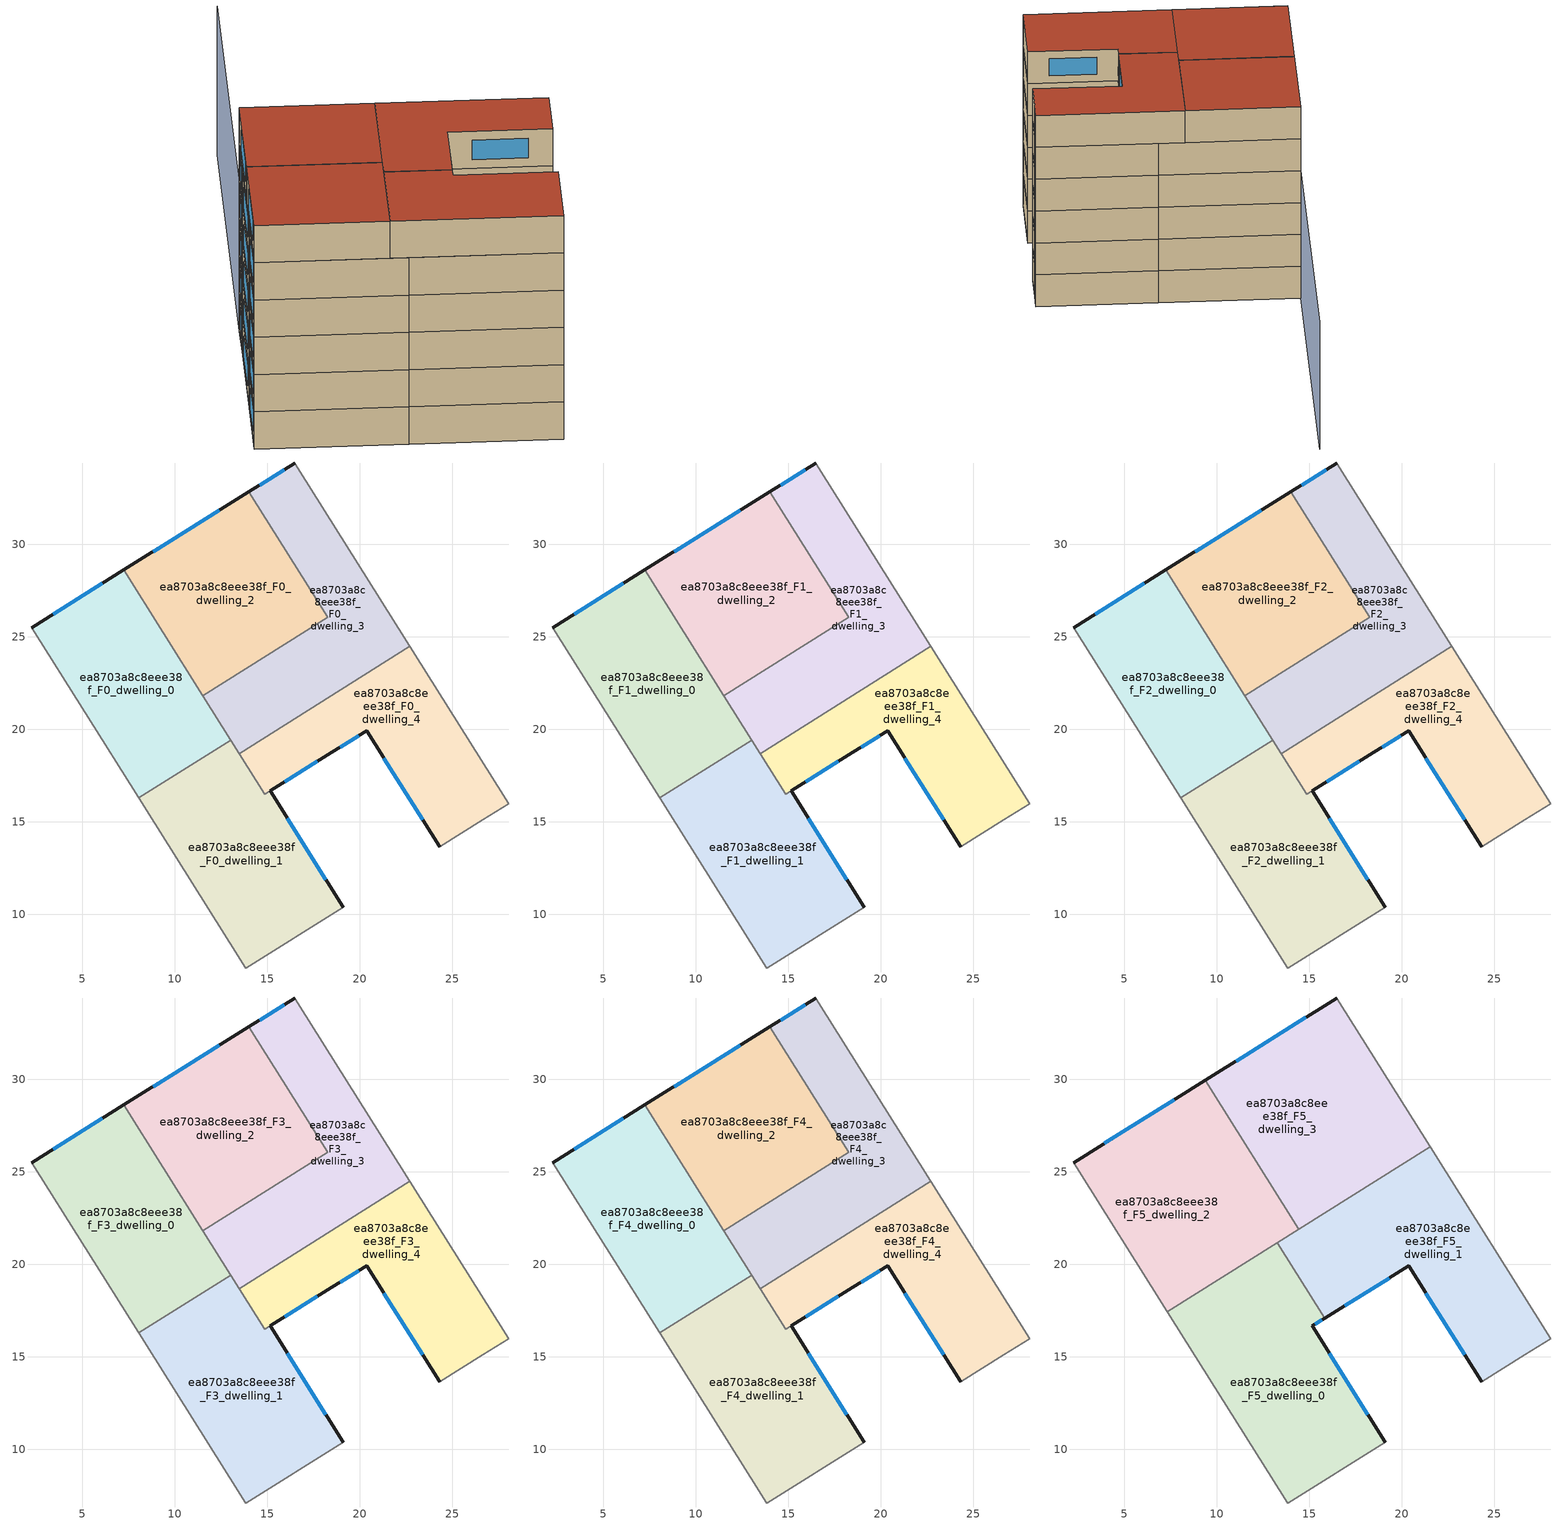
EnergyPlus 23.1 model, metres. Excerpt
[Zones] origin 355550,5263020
ea8703a8c8eee38f_F0_dwelling_0
 floor ground (EU_floor_Construction): 7.25,28.6 13.02,19.42 8.05,16.29 2.27,25.49 z0
 wall outside (EU_wall_Construction): 7.25,28.6 2.27,25.49 z0:3
 wall adiabatic (EU_wall_Construction): 2.27,25.49 8.05,16.29 z0:3
 wall to ea8703a8c8eee38f_F0_dwelling_1 (EU_wall_Construction): 8.05,16.29 13.02,19.42 z0:3
 wall to ea8703a8c8eee38f_F0_dwelling_2 (EU_wall_Construction): 11.51,21.82 7.25,28.6 z0:3
 wall to ea8703a8c8eee38f_F0_dwelling_3 (EU_wall_Construction): 13.02,19.42 11.51,21.82 z0:3
 window (EU_Window_Construction): 6.08,27.87 3.44,26.22 z0.7:2.3
ea8703a8c8eee38f_F0_dwelling_1
 floor ground (EU_floor_Construction): 18.49,18.75 15.15,16.67 19.1,10.39 13.83,7.1 8.05,16.29 13.02,19.42 14.86,16.49 z0
 wall outside (EU_wall_Construction): 19.1,10.39 15.15,16.67 18.49,18.75 z0:3
 wall adiabatic (EU_wall_Construction): 8.05,16.29 13.83,7.1 19.1,10.39 z0:3
 wall to ea8703a8c8eee38f_F0_dwelling_4 (EU_wall_Construction): 18.49,18.75 14.86,16.49 13.48,18.69 z0:3
 wall to ea8703a8c8eee38f_F0_dwelling_3 (EU_wall_Construction): 13.48,18.69 13.02,19.41 z0:3
 window (EU_Window_Construction): 15.94,17.16 17.71,18.26 / 18.17,11.86 16.08,15.19 z0.7:2.3
ea8703a8c8eee38f_F0_dwelling_2
 floor ground (EU_floor_Construction): 14,32.83 18.26,26.06 11.51,21.82 7.25,28.6 z0
 wall outside (EU_wall_Construction): 14,32.83 7.25,28.6 z0:3
 wall to ea8703a8c8eee38f_F0_dwelling_3 (EU_wall_Construction): 11.51,21.82 18.26,26.06 14,32.83 z0:3
 window (EU_Window_Construction): 12.42,31.83 8.83,29.6 z0.7:2.3
ea8703a8c8eee38f_F0_dwelling_3
 floor ground (EU_floor_Construction): 16.49,34.38 22.71,24.49 13.48,18.69 11.51,21.82 18.26,26.06 14,32.83 z0
 wall outside (EU_wall_Construction): 16.49,34.38 14,32.83 z0:3
 wall adiabatic (EU_wall_Construction): 22.71,24.49 16.49,34.38 z0:3
 wall to ea8703a8c8eee38f_F0_dwelling_4 (EU_wall_Construction): 13.48,18.69 22.71,24.49 z0:3
 window (EU_Window_Construction): 15.9,34.02 14.59,33.19 z0.7:2.3
ea8703a8c8eee38f_F0_dwelling_4
 floor ground (EU_floor_Construction): 22.71,24.49 28.05,15.98 26.65,15.1 24.31,13.65 20.37,19.92 18.49,18.75 14.86,16.49 13.48,18.69 z0
 wall outside (EU_wall_Construction): 18.49,18.75 20.37,19.92 24.31,13.65 z0:3
 wall adiabatic (EU_wall_Construction): 24.31,13.65 26.65,15.1 28.05,15.98 22.71,24.49 z0:3
 window (EU_Window_Construction): 21.3,18.45 23.39,15.12 / 18.93,19.03 19.93,19.64 z0.7:2.3
ea8703a8c8eee38f_F1_dwelling_0
 floor to ea8703a8c8eee38f_F0_dwelling_0 (EU_floor_Construction): 7.25,28.6 13.02,19.42 8.05,16.29 2.27,25.49 z3
 wall outside (EU_wall_Construction): 7.25,28.6 2.27,25.49 z3:6
 wall adiabatic (EU_wall_Construction): 2.27,25.49 8.05,16.29 z3:6
 wall to ea8703a8c8eee38f_F1_dwelling_1 (EU_wall_Construction): 8.05,16.29 13.02,19.42 z3:6
 wall to ea8703a8c8eee38f_F1_dwelling_2 (EU_wall_Construction): 11.51,21.82 7.25,28.6 z3:6
 wall to ea8703a8c8eee38f_F1_dwelling_3 (EU_wall_Construction): 13.02,19.42 11.51,21.82 z3:6
 window (EU_Window_Construction): 6.08,27.87 3.44,26.22 z3.7:5.3
ea8703a8c8eee38f_F1_dwelling_1
 floor to ea8703a8c8eee38f_F0_dwelling_1 (EU_floor_Construction): 18.49,18.75 15.15,16.67 19.1,10.39 13.83,7.1 8.05,16.29 13.02,19.42 14.86,16.49 z3
 wall outside (EU_wall_Construction): 19.1,10.39 15.15,16.67 18.49,18.75 z3:6
 wall adiabatic (EU_wall_Construction): 8.05,16.29 13.83,7.1 19.1,10.39 z3:6
 wall to ea8703a8c8eee38f_F1_dwelling_4 (EU_wall_Construction): 18.49,18.75 14.86,16.49 13.48,18.69 z3:6
 wall to ea8703a8c8eee38f_F1_dwelling_3 (EU_wall_Construction): 13.48,18.69 13.02,19.41 z3:6
 window (EU_Window_Construction): 15.94,17.16 17.71,18.26 / 18.17,11.86 16.08,15.19 z3.7:5.3
ea8703a8c8eee38f_F1_dwelling_2
 floor to ea8703a8c8eee38f_F0_dwelling_2 (EU_floor_Construction): 14,32.83 18.26,26.06 11.51,21.82 7.25,28.6 z3
 wall outside (EU_wall_Construction): 14,32.83 7.25,28.6 z3:6
 wall to ea8703a8c8eee38f_F1_dwelling_3 (EU_wall_Construction): 11.51,21.82 18.26,26.06 14,32.83 z3:6
 window (EU_Window_Construction): 12.42,31.83 8.83,29.6 z3.7:5.3
ea8703a8c8eee38f_F1_dwelling_3
 floor to ea8703a8c8eee38f_F0_dwelling_3 (EU_floor_Construction): 16.49,34.38 22.71,24.49 13.48,18.69 11.51,21.82 18.26,26.06 14,32.83 z3
 wall outside (EU_wall_Construction): 16.49,34.38 14,32.83 z3:6
 wall adiabatic (EU_wall_Construction): 22.71,24.49 16.49,34.38 z3:6
 wall to ea8703a8c8eee38f_F1_dwelling_4 (EU_wall_Construction): 13.48,18.69 22.71,24.49 z3:6
 window (EU_Window_Construction): 15.9,34.02 14.59,33.19 z3.7:5.3
ea8703a8c8eee38f_F1_dwelling_4
 floor to ea8703a8c8eee38f_F0_dwelling_4 (EU_floor_Construction): 22.71,24.49 28.05,15.98 26.65,15.1 24.31,13.65 20.37,19.92 18.49,18.75 14.86,16.49 13.48,18.69 z3
 wall outside (EU_wall_Construction): 18.49,18.75 20.37,19.92 24.31,13.65 z3:6
 wall adiabatic (EU_wall_Construction): 24.31,13.65 26.65,15.1 28.05,15.98 22.71,24.49 z3:6
 window (EU_Window_Construction): 21.3,18.45 23.39,15.12 / 18.93,19.03 19.93,19.64 z3.7:5.3
ea8703a8c8eee38f_F2_dwelling_0
 floor to ea8703a8c8eee38f_F1_dwelling_0 (EU_floor_Construction): 7.25,28.6 13.02,19.42 8.05,16.29 2.27,25.49 z6
 wall outside (EU_wall_Construction): 7.25,28.6 2.27,25.49 z6:9
 wall adiabatic (EU_wall_Construction): 2.27,25.49 8.05,16.29 z6:9
 wall to ea8703a8c8eee38f_F2_dwelling_1 (EU_wall_Construction): 8.05,16.29 13.02,19.42 z6:9
 wall to ea8703a8c8eee38f_F2_dwelling_2 (EU_wall_Construction): 11.51,21.82 7.25,28.6 z6:9
 wall to ea8703a8c8eee38f_F2_dwelling_3 (EU_wall_Construction): 13.02,19.42 11.51,21.82 z6:9
 window (EU_Window_Construction): 6.08,27.87 3.44,26.22 z6.7:8.3
ea8703a8c8eee38f_F2_dwelling_1
 floor to ea8703a8c8eee38f_F1_dwelling_1 (EU_floor_Construction): 18.49,18.75 15.15,16.67 19.1,10.39 13.83,7.1 8.05,16.29 13.02,19.42 14.86,16.49 z6
 wall outside (EU_wall_Construction): 19.1,10.39 15.15,16.67 18.49,18.75 z6:9
 wall adiabatic (EU_wall_Construction): 8.05,16.29 13.83,7.1 19.1,10.39 z6:9
 wall to ea8703a8c8eee38f_F2_dwelling_4 (EU_wall_Construction): 18.49,18.75 14.86,16.49 13.48,18.69 z6:9
 wall to ea8703a8c8eee38f_F2_dwelling_3 (EU_wall_Construction): 13.48,18.69 13.02,19.41 z6:9
 window (EU_Window_Construction): 15.94,17.16 17.71,18.26 / 18.17,11.86 16.08,15.19 z6.7:8.3
ea8703a8c8eee38f_F2_dwelling_2
 floor to ea8703a8c8eee38f_F1_dwelling_2 (EU_floor_Construction): 14,32.83 18.26,26.06 11.51,21.82 7.25,28.6 z6
 wall outside (EU_wall_Construction): 14,32.83 7.25,28.6 z6:9
 wall to ea8703a8c8eee38f_F2_dwelling_3 (EU_wall_Construction): 11.51,21.82 18.26,26.06 14,32.83 z6:9
 window (EU_Window_Construction): 12.42,31.83 8.83,29.6 z6.7:8.3
ea8703a8c8eee38f_F2_dwelling_3
 floor to ea8703a8c8eee38f_F1_dwelling_3 (EU_floor_Construction): 16.49,34.38 22.71,24.49 13.48,18.69 11.51,21.82 18.26,26.06 14,32.83 z6
 wall outside (EU_wall_Construction): 16.49,34.38 14,32.83 z6:9
 wall adiabatic (EU_wall_Construction): 22.71,24.49 16.49,34.38 z6:9
 wall to ea8703a8c8eee38f_F2_dwelling_4 (EU_wall_Construction): 13.48,18.69 22.71,24.49 z6:9
 window (EU_Window_Construction): 15.9,34.02 14.59,33.19 z6.7:8.3
ea8703a8c8eee38f_F2_dwelling_4
 floor to ea8703a8c8eee38f_F1_dwelling_4 (EU_floor_Construction): 22.71,24.49 28.05,15.98 26.65,15.1 24.31,13.65 20.37,19.92 18.49,18.75 14.86,16.49 13.48,18.69 z6
 wall outside (EU_wall_Construction): 18.49,18.75 20.37,19.92 24.31,13.65 z6:9
 wall adiabatic (EU_wall_Construction): 24.31,13.65 26.65,15.1 28.05,15.98 22.71,24.49 z6:9
 window (EU_Window_Construction): 21.3,18.45 23.39,15.12 / 18.93,19.03 19.93,19.64 z6.7:8.3
ea8703a8c8eee38f_F3_dwelling_0
 floor to ea8703a8c8eee38f_F2_dwelling_0 (EU_floor_Construction): 7.25,28.6 13.02,19.42 8.05,16.29 2.27,25.49 z9
 wall outside (EU_wall_Construction): 7.25,28.6 2.27,25.49 z9:12
 wall adiabatic (EU_wall_Construction): 2.27,25.49 8.05,16.29 z9:12
 wall to ea8703a8c8eee38f_F3_dwelling_1 (EU_wall_Construction): 8.05,16.29 13.02,19.42 z9:12
 wall to ea8703a8c8eee38f_F3_dwelling_2 (EU_wall_Construction): 11.51,21.82 7.25,28.6 z9:12
 wall to ea8703a8c8eee38f_F3_dwelling_3 (EU_wall_Construction): 13.02,19.42 11.51,21.82 z9:12
 window (EU_Window_Construction): 6.08,27.87 3.44,26.22 z9.7:11.3
ea8703a8c8eee38f_F3_dwelling_1
 floor to ea8703a8c8eee38f_F2_dwelling_1 (EU_floor_Construction): 18.49,18.75 15.15,16.67 19.1,10.39 13.83,7.1 8.05,16.29 13.02,19.42 14.86,16.49 z9
 wall outside (EU_wall_Construction): 19.1,10.39 15.15,16.67 18.49,18.75 z9:12
 wall adiabatic (EU_wall_Construction): 8.05,16.29 13.83,7.1 19.1,10.39 z9:12
 wall to ea8703a8c8eee38f_F3_dwelling_4 (EU_wall_Construction): 18.49,18.75 14.86,16.49 13.48,18.69 z9:12
 wall to ea8703a8c8eee38f_F3_dwelling_3 (EU_wall_Construction): 13.48,18.69 13.02,19.41 z9:12
 window (EU_Window_Construction): 15.94,17.16 17.71,18.26 / 18.17,11.86 16.08,15.19 z9.7:11.3
ea8703a8c8eee38f_F3_dwelling_2
 floor to ea8703a8c8eee38f_F2_dwelling_2 (EU_floor_Construction): 14,32.83 18.26,26.06 11.51,21.82 7.25,28.6 z9
 wall outside (EU_wall_Construction): 14,32.83 7.25,28.6 z9:12
 wall to ea8703a8c8eee38f_F3_dwelling_3 (EU_wall_Construction): 11.51,21.82 18.26,26.06 14,32.83 z9:12
 window (EU_Window_Construction): 12.42,31.83 8.83,29.6 z9.7:11.3
ea8703a8c8eee38f_F3_dwelling_3
 floor to ea8703a8c8eee38f_F2_dwelling_3 (EU_floor_Construction): 16.49,34.38 22.71,24.49 13.48,18.69 11.51,21.82 18.26,26.06 14,32.83 z9
 wall outside (EU_wall_Construction): 16.49,34.38 14,32.83 z9:12
 wall adiabatic (EU_wall_Construction): 22.71,24.49 16.49,34.38 z9:12
 wall to ea8703a8c8eee38f_F3_dwelling_4 (EU_wall_Construction): 13.48,18.69 22.71,24.49 z9:12
 window (EU_Window_Construction): 15.9,34.02 14.59,33.19 z9.7:11.3
ea8703a8c8eee38f_F3_dwelling_4
 floor to ea8703a8c8eee38f_F2_dwelling_4 (EU_floor_Construction): 22.71,24.49 28.05,15.98 26.65,15.1 24.31,13.65 20.37,19.92 18.49,18.75 14.86,16.49 13.48,18.69 z9
 wall outside (EU_wall_Construction): 18.49,18.75 20.37,19.92 24.31,13.65 z9:12
 wall adiabatic (EU_wall_Construction): 24.31,13.65 26.65,15.1 28.05,15.98 22.71,24.49 z9:12
 window (EU_Window_Construction): 21.3,18.45 23.39,15.12 / 18.93,19.03 19.93,19.64 z9.7:11.3
ea8703a8c8eee38f_F4_dwelling_0
 floor to ea8703a8c8eee38f_F3_dwelling_0 (EU_floor_Construction): 7.25,28.6 13.02,19.42 8.05,16.29 2.27,25.49 z12
 wall outside (EU_wall_Construction): 7.25,28.6 2.27,25.49 z12:15
 wall adiabatic (EU_wall_Construction): 2.27,25.49 8.05,16.29 z12:15
 wall to ea8703a8c8eee38f_F4_dwelling_1 (EU_wall_Construction): 8.05,16.29 13.02,19.42 z12:15
 wall to ea8703a8c8eee38f_F4_dwelling_2 (EU_wall_Construction): 11.51,21.82 7.25,28.6 z12:15
 wall to ea8703a8c8eee38f_F4_dwelling_3 (EU_wall_Construction): 13.02,19.42 11.51,21.82 z12:15
 window (EU_Window_Construction): 6.08,27.87 3.44,26.22 z12.7:14.3
ea8703a8c8eee38f_F4_dwelling_1
 floor to ea8703a8c8eee38f_F3_dwelling_1 (EU_floor_Construction): 18.49,18.75 15.15,16.67 19.1,10.39 13.83,7.1 8.05,16.29 13.02,19.42 14.86,16.49 z12
 wall outside (EU_wall_Construction): 19.1,10.39 15.15,16.67 18.49,18.75 z12:15
 wall adiabatic (EU_wall_Construction): 8.05,16.29 13.83,7.1 19.1,10.39 z12:15
 wall to ea8703a8c8eee38f_F4_dwelling_4 (EU_wall_Construction): 18.49,18.75 14.86,16.49 13.48,18.69 z12:15
 wall to ea8703a8c8eee38f_F4_dwelling_3 (EU_wall_Construction): 13.48,18.69 13.02,19.41 z12:15
 window (EU_Window_Construction): 15.94,17.16 17.71,18.26 / 18.17,11.86 16.08,15.19 z12.7:14.3
ea8703a8c8eee38f_F4_dwelling_2
 floor to ea8703a8c8eee38f_F3_dwelling_2 (EU_floor_Construction): 14,32.83 18.26,26.06 11.51,21.82 7.25,28.6 z12
 wall outside (EU_wall_Construction): 14,32.83 7.25,28.6 z12:15
 wall to ea8703a8c8eee38f_F4_dwelling_3 (EU_wall_Construction): 11.51,21.82 18.26,26.06 14,32.83 z12:15
 window (EU_Window_Construction): 12.42,31.83 8.83,29.6 z12.7:14.3
ea8703a8c8eee38f_F4_dwelling_3
 floor to ea8703a8c8eee38f_F3_dwelling_3 (EU_floor_Construction): 16.49,34.38 22.71,24.49 13.48,18.69 11.51,21.82 18.26,26.06 14,32.83 z12
 wall outside (EU_wall_Construction): 16.49,34.38 14,32.83 z12:15
 wall adiabatic (EU_wall_Construction): 22.71,24.49 16.49,34.38 z12:15
 wall to ea8703a8c8eee38f_F4_dwelling_4 (EU_wall_Construction): 13.48,18.69 22.71,24.49 z12:15
 window (EU_Window_Construction): 15.9,34.02 14.59,33.19 z12.7:14.3
ea8703a8c8eee38f_F4_dwelling_4
 floor to ea8703a8c8eee38f_F3_dwelling_4 (EU_floor_Construction): 22.71,24.49 28.05,15.98 26.65,15.1 24.31,13.65 20.37,19.92 18.49,18.75 14.86,16.49 13.48,18.69 z12
 wall outside (EU_wall_Construction): 18.49,18.75 20.37,19.92 24.31,13.65 z12:15
 wall adiabatic (EU_wall_Construction): 24.31,13.65 26.65,15.1 28.05,15.98 22.71,24.49 z12:15
 window (EU_Window_Construction): 21.3,18.45 23.39,15.12 / 18.93,19.03 19.93,19.64 z12.7:14.3
ea8703a8c8eee38f_F5_dwelling_0
 floor to ea8703a8c8eee38f_F4_dwelling_1 (EU_floor_Construction): 15.84,17.1 15.15,16.67 19.1,10.39 13.83,7.1 8.05,16.29 13.02,19.42 14.86,16.49 z15
 floor to ea8703a8c8eee38f_F4_dwelling_0 (EU_floor_Construction): 12.31,20.55 13.02,19.42 8.05,16.29 7.34,17.43 z15
 floor to ea8703a8c8eee38f_F4_dwelling_4 (EU_floor_Construction): 14.45,19.3 15.84,17.1 14.86,16.49 13.48,18.69 z15
 floor to ea8703a8c8eee38f_F4_dwelling_3 (EU_floor_Construction): 13.28,21.16 14.45,19.3 13.48,18.69 12.31,20.55 z15
 wall outside (EU_wall_Construction): 19.1,10.39 15.15,16.67 15.84,17.09 z15:18
 wall adiabatic (EU_wall_Construction): 7.34,17.43 13.83,7.1 19.1,10.39 z15:18
 wall to ea8703a8c8eee38f_F5_dwelling_1 (EU_wall_Construction): 15.84,17.09 13.28,21.16 z15:18
 wall to ea8703a8c8eee38f_F5_dwelling_2 (EU_wall_Construction): 13.28,21.16 7.34,17.43 z15:18
 window (EU_Window_Construction): 15.32,16.77 15.68,16.99 / 18.17,11.86 16.08,15.19 z15.7:17.3
 roof outside (EU_roof_Construction): 19.1,10.39 15.15,16.67 15.84,17.09 13.28,21.16 7.34,17.43 13.83,7.1 z18
ea8703a8c8eee38f_F5_dwelling_1
 floor to ea8703a8c8eee38f_F4_dwelling_4 (EU_floor_Construction): 22.71,24.49 28.05,15.98 26.65,15.1 24.31,13.65 20.37,19.92 18.49,18.75 15.84,17.1 14.45,19.3 z15
 floor to ea8703a8c8eee38f_F4_dwelling_3 (EU_floor_Construction): 21.53,26.35 22.71,24.49 14.45,19.3 13.28,21.16 z15
 wall outside (EU_wall_Construction): 15.84,17.09 20.37,19.92 24.31,13.65 z15:18
 wall adiabatic (EU_wall_Construction): 24.31,13.65 26.65,15.1 28.05,15.98 21.53,26.35 z15:18
 wall to ea8703a8c8eee38f_F5_dwelling_3 (EU_wall_Construction): 21.53,26.35 14.43,21.88 z15:18
 wall to ea8703a8c8eee38f_F5_dwelling_2 (EU_wall_Construction): 14.43,21.88 13.28,21.16 z15:18
 window (EU_Window_Construction): 16.9,17.76 19.31,19.25 / 21.3,18.45 23.39,15.12 z15.7:17.3
 roof outside (EU_roof_Construction): 26.65,15.1 28.05,15.98 21.53,26.35 13.28,21.16 15.84,17.09 20.37,19.92 24.31,13.65 z18
ea8703a8c8eee38f_F5_dwelling_2
 floor to ea8703a8c8eee38f_F4_dwelling_0 (EU_floor_Construction): 7.25,28.6 12.31,20.55 7.34,17.43 2.27,25.49 z15
 floor to ea8703a8c8eee38f_F4_dwelling_2 (EU_floor_Construction): 9.37,29.93 13.63,23.15 11.51,21.82 7.25,28.6 z15
 floor to ea8703a8c8eee38f_F4_dwelling_3 (EU_floor_Construction): 13.63,23.15 14.43,21.88 12.31,20.55 11.51,21.82 z15
 wall outside (EU_wall_Construction): 9.37,29.93 2.27,25.49 z15:18
 wall to ea8703a8c8eee38f_F5_dwelling_3 (EU_wall_Construction): 14.43,21.88 9.37,29.93 z15:18
 wall adiabatic (EU_wall_Construction): 2.27,25.49 7.34,17.43 z15:18
 window (EU_Window_Construction): 7.7,28.89 3.94,26.53 z15.7:17.3
 roof outside (EU_roof_Construction): 14.43,21.88 9.37,29.93 2.27,25.49 7.34,17.43 z18
ea8703a8c8eee38f_F5_dwelling_3
 floor to ea8703a8c8eee38f_F4_dwelling_3 (EU_floor_Construction): 16.49,34.38 21.53,26.35 14.43,21.88 13.63,23.15 18.26,26.06 14,32.83 z15
 floor to ea8703a8c8eee38f_F4_dwelling_2 (EU_floor_Construction): 14,32.83 18.26,26.06 13.63,23.15 9.37,29.93 z15
 wall outside (EU_wall_Construction): 16.49,34.38 9.37,29.93 z15:18
 wall adiabatic (EU_wall_Construction): 21.53,26.35 16.49,34.38 z15:18
 window (EU_Window_Construction): 14.82,33.34 11.04,30.98 z15.7:17.3
 roof outside (EU_roof_Construction): 21.53,26.35 16.49,34.38 9.37,29.93 14.43,21.88 z18
shading: 28,15.95 16.49,34.38 / 16.49,34.38 37.72,47.65 z0:12
[Building]
EU S2 Campaign: North Axis=0; Terrain=City; Solar Distribution=FullExterior
[Site:Location]
Budapest.Ferenc.Liszt.Intl.AP: Latitude=47.437; Longitude=19.256; Time Zone=1; Elevation=185
[SizingPeriod:WeatherFileDays]
AnnualSizingPeriod: Begin Month=1; Begin Day of Month=1; End Month=12; End Day of Month=31; Day of Week for Start Day=Monday; Use Weather File Daylight Saving Period=No; Use Weather File Rain and Snow Indicators=No
[MATERIAL]
EU_InternalMass_Material: Roughness=MediumRough; Thickness=0.1; Conductivity=1; Density=1800; Specific Heat=900; Thermal Absorptance=0.9; Solar Absorptance=0.7; Visible Absorptance=0.7
[MATERIAL:NOMASS] Roughness=MediumRough; Thermal Absorptance=0.9; Solar Absorptance=0.7; Visible Absorptance=0.7
Name | Thermal Resistance
EU_wall_NoMass | 0.832559
EU_roof_NoMass | 1.39638
EU_floor_NoMass | 0.872794
[WINDOWMATERIAL:SIMPLEGLAZINGSYSTEM]
EU_Window_SimpleGlazing: UFactor=2.79869; Solar Heat Gain Coefficient=0.75; Visible Transmittance=0.75
[CONSTRUCTION]
EU_wall_Construction: EU_wall_NoMass
EU_roof_Construction: EU_roof_NoMass
EU_floor_Construction: EU_floor_NoMass
EU_Window_Construction: EU_Window_SimpleGlazing
EU_InternalMass_Construction: EU_InternalMass_Material
[ZONE] Type=1; Multiplier=1; Ceiling Height=autocalculate; Floor Area=autocalculate; Part of Total Floor Area=Yes
Name | Volume
ea8703a8c8eee38f_F0_dwelling_0; ea8703a8c8eee38f_F1_dwelling_0; ea8703a8c8eee38f_F2_dwelling_0; ea8703a8c8eee38f_F3_dwelling_0; ea8703a8c8eee38f_F4_dwelling_0 | 191.26
ea8703a8c8eee38f_F5_dwelling_0; ea8703a8c8eee38f_F5_dwelling_2 | 239.051
ea8703a8c8eee38f_F0_dwelling_1; ea8703a8c8eee38f_F1_dwelling_1; ea8703a8c8eee38f_F2_dwelling_1; ea8703a8c8eee38f_F3_dwelling_1; ea8703a8c8eee38f_F4_dwelling_1 | 198.865
ea8703a8c8eee38f_F5_dwelling_1 | 239.048
ea8703a8c8eee38f_F0_dwelling_2; ea8703a8c8eee38f_F1_dwelling_2; ea8703a8c8eee38f_F2_dwelling_2; ea8703a8c8eee38f_F3_dwelling_2; ea8703a8c8eee38f_F4_dwelling_2 | 191.24
ea8703a8c8eee38f_F0_dwelling_3; ea8703a8c8eee38f_F1_dwelling_3; ea8703a8c8eee38f_F2_dwelling_3; ea8703a8c8eee38f_F3_dwelling_3; ea8703a8c8eee38f_F4_dwelling_3 | 191.212
ea8703a8c8eee38f_F5_dwelling_3 | 239.044
ea8703a8c8eee38f_F0_dwelling_4; ea8703a8c8eee38f_F1_dwelling_4; ea8703a8c8eee38f_F2_dwelling_4; ea8703a8c8eee38f_F3_dwelling_4; ea8703a8c8eee38f_F4_dwelling_4 | 183.556
[INTERNALMASS] Construction=EU_InternalMass_Construction
Name | Zone or ZoneList | Surface Area
ea8703a8c8eee38f_F0_dwelling_0_EU_InternalMass | ea8703a8c8eee38f_F0_dwelling_0 | 63.7519
ea8703a8c8eee38f_F0_dwelling_1_EU_InternalMass | ea8703a8c8eee38f_F0_dwelling_1 | 66.3002
ea8703a8c8eee38f_F0_dwelling_2_EU_InternalMass | ea8703a8c8eee38f_F0_dwelling_2 | 63.7455
ea8703a8c8eee38f_F0_dwelling_3_EU_InternalMass | ea8703a8c8eee38f_F0_dwelling_3 | 63.7371
ea8703a8c8eee38f_F0_dwelling_4_EU_InternalMass | ea8703a8c8eee38f_F0_dwelling_4 | 61.1922
ea8703a8c8eee38f_F1_dwelling_0_EU_InternalMass | ea8703a8c8eee38f_F1_dwelling_0 | 63.7519
ea8703a8c8eee38f_F1_dwelling_1_EU_InternalMass | ea8703a8c8eee38f_F1_dwelling_1 | 66.3002
ea8703a8c8eee38f_F1_dwelling_2_EU_InternalMass | ea8703a8c8eee38f_F1_dwelling_2 | 63.7455
ea8703a8c8eee38f_F1_dwelling_3_EU_InternalMass | ea8703a8c8eee38f_F1_dwelling_3 | 63.7371
ea8703a8c8eee38f_F1_dwelling_4_EU_InternalMass | ea8703a8c8eee38f_F1_dwelling_4 | 61.1922
ea8703a8c8eee38f_F2_dwelling_0_EU_InternalMass | ea8703a8c8eee38f_F2_dwelling_0 | 63.7519
ea8703a8c8eee38f_F2_dwelling_1_EU_InternalMass | ea8703a8c8eee38f_F2_dwelling_1 | 66.3002
ea8703a8c8eee38f_F2_dwelling_2_EU_InternalMass | ea8703a8c8eee38f_F2_dwelling_2 | 63.7455
ea8703a8c8eee38f_F2_dwelling_3_EU_InternalMass | ea8703a8c8eee38f_F2_dwelling_3 | 63.7371
ea8703a8c8eee38f_F2_dwelling_4_EU_InternalMass | ea8703a8c8eee38f_F2_dwelling_4 | 61.1922
ea8703a8c8eee38f_F3_dwelling_0_EU_InternalMass | ea8703a8c8eee38f_F3_dwelling_0 | 63.7519
ea8703a8c8eee38f_F3_dwelling_1_EU_InternalMass | ea8703a8c8eee38f_F3_dwelling_1 | 66.3002
ea8703a8c8eee38f_F3_dwelling_2_EU_InternalMass | ea8703a8c8eee38f_F3_dwelling_2 | 63.7455
ea8703a8c8eee38f_F3_dwelling_3_EU_InternalMass | ea8703a8c8eee38f_F3_dwelling_3 | 63.7371
ea8703a8c8eee38f_F3_dwelling_4_EU_InternalMass | ea8703a8c8eee38f_F3_dwelling_4 | 61.1922
ea8703a8c8eee38f_F4_dwelling_0_EU_InternalMass | ea8703a8c8eee38f_F4_dwelling_0 | 63.7519
ea8703a8c8eee38f_F4_dwelling_1_EU_InternalMass | ea8703a8c8eee38f_F4_dwelling_1 | 66.3002
ea8703a8c8eee38f_F4_dwelling_2_EU_InternalMass | ea8703a8c8eee38f_F4_dwelling_2 | 63.7455
ea8703a8c8eee38f_F4_dwelling_3_EU_InternalMass | ea8703a8c8eee38f_F4_dwelling_3 | 63.7371
ea8703a8c8eee38f_F4_dwelling_4_EU_InternalMass | ea8703a8c8eee38f_F4_dwelling_4 | 61.1922
ea8703a8c8eee38f_F5_dwelling_0_EU_InternalMass | ea8703a8c8eee38f_F5_dwelling_0 | 79.6837
ea8703a8c8eee38f_F5_dwelling_1_EU_InternalMass | ea8703a8c8eee38f_F5_dwelling_1 | 79.6827
ea8703a8c8eee38f_F5_dwelling_2_EU_InternalMass | ea8703a8c8eee38f_F5_dwelling_2 | 79.6837
ea8703a8c8eee38f_F5_dwelling_3_EU_InternalMass | ea8703a8c8eee38f_F5_dwelling_3 | 79.6811
[OTHEREQUIPMENT] Fuel Type=Electricity; Design Level Calculation Method=Watts/Area; Power per Zone Floor Area=1; Fraction Latent=0; Fraction Radiant=0; Fraction Lost=0; Carbon Dioxide Generation Rate=0; EndUse Subcategory=EU_Step8_InternalGains
Name | Zone or ZoneList or Space or SpaceList | Schedule
EU_Step8_InternalGain_ea8703a8c8eee38f_F0_dwelling_0_f000 | ea8703a8c8eee38f_F0_dwelling_0 | EU_Step8_GainSchedule_ea8703a8c8eee38f_F0_dwelling_0_f000
EU_Step8_InternalGain_ea8703a8c8eee38f_F0_dwelling_1_f000 | ea8703a8c8eee38f_F0_dwelling_1 | EU_Step8_GainSchedule_ea8703a8c8eee38f_F0_dwelling_1_f000
EU_Step8_InternalGain_ea8703a8c8eee38f_F0_dwelling_2_f000 | ea8703a8c8eee38f_F0_dwelling_2 | EU_Step8_GainSchedule_ea8703a8c8eee38f_F0_dwelling_2_f000
EU_Step8_InternalGain_ea8703a8c8eee38f_F0_dwelling_3_f000 | ea8703a8c8eee38f_F0_dwelling_3 | EU_Step8_GainSchedule_ea8703a8c8eee38f_F0_dwelling_3_f000
EU_Step8_InternalGain_ea8703a8c8eee38f_F0_dwelling_4_f000 | ea8703a8c8eee38f_F0_dwelling_4 | EU_Step8_GainSchedule_ea8703a8c8eee38f_F0_dwelling_4_f000
EU_Step8_InternalGain_ea8703a8c8eee38f_F1_dwelling_0_f000 | ea8703a8c8eee38f_F1_dwelling_0 | EU_Step8_GainSchedule_ea8703a8c8eee38f_F1_dwelling_0_f000
EU_Step8_InternalGain_ea8703a8c8eee38f_F1_dwelling_1_f000 | ea8703a8c8eee38f_F1_dwelling_1 | EU_Step8_GainSchedule_ea8703a8c8eee38f_F1_dwelling_1_f000
EU_Step8_InternalGain_ea8703a8c8eee38f_F1_dwelling_2_f000 | ea8703a8c8eee38f_F1_dwelling_2 | EU_Step8_GainSchedule_ea8703a8c8eee38f_F1_dwelling_2_f000
EU_Step8_InternalGain_ea8703a8c8eee38f_F1_dwelling_3_f000 | ea8703a8c8eee38f_F1_dwelling_3 | EU_Step8_GainSchedule_ea8703a8c8eee38f_F1_dwelling_3_f000
EU_Step8_InternalGain_ea8703a8c8eee38f_F1_dwelling_4_f000 | ea8703a8c8eee38f_F1_dwelling_4 | EU_Step8_GainSchedule_ea8703a8c8eee38f_F1_dwelling_4_f000
EU_Step8_InternalGain_ea8703a8c8eee38f_F2_dwelling_0_f000 | ea8703a8c8eee38f_F2_dwelling_0 | EU_Step8_GainSchedule_ea8703a8c8eee38f_F2_dwelling_0_f000
EU_Step8_InternalGain_ea8703a8c8eee38f_F2_dwelling_1_f000 | ea8703a8c8eee38f_F2_dwelling_1 | EU_Step8_GainSchedule_ea8703a8c8eee38f_F2_dwelling_1_f000
EU_Step8_InternalGain_ea8703a8c8eee38f_F2_dwelling_2_f000 | ea8703a8c8eee38f_F2_dwelling_2 | EU_Step8_GainSchedule_ea8703a8c8eee38f_F2_dwelling_2_f000
EU_Step8_InternalGain_ea8703a8c8eee38f_F2_dwelling_3_f000 | ea8703a8c8eee38f_F2_dwelling_3 | EU_Step8_GainSchedule_ea8703a8c8eee38f_F2_dwelling_3_f000
EU_Step8_InternalGain_ea8703a8c8eee38f_F2_dwelling_4_f000 | ea8703a8c8eee38f_F2_dwelling_4 | EU_Step8_GainSchedule_ea8703a8c8eee38f_F2_dwelling_4_f000
EU_Step8_InternalGain_ea8703a8c8eee38f_F3_dwelling_0_f000 | ea8703a8c8eee38f_F3_dwelling_0 | EU_Step8_GainSchedule_ea8703a8c8eee38f_F3_dwelling_0_f000
EU_Step8_InternalGain_ea8703a8c8eee38f_F3_dwelling_1_f000 | ea8703a8c8eee38f_F3_dwelling_1 | EU_Step8_GainSchedule_ea8703a8c8eee38f_F3_dwelling_1_f000
EU_Step8_InternalGain_ea8703a8c8eee38f_F3_dwelling_2_f000 | ea8703a8c8eee38f_F3_dwelling_2 | EU_Step8_GainSchedule_ea8703a8c8eee38f_F3_dwelling_2_f000
EU_Step8_InternalGain_ea8703a8c8eee38f_F3_dwelling_3_f000 | ea8703a8c8eee38f_F3_dwelling_3 | EU_Step8_GainSchedule_ea8703a8c8eee38f_F3_dwelling_3_f000
EU_Step8_InternalGain_ea8703a8c8eee38f_F3_dwelling_4_f000 | ea8703a8c8eee38f_F3_dwelling_4 | EU_Step8_GainSchedule_ea8703a8c8eee38f_F3_dwelling_4_f000
EU_Step8_InternalGain_ea8703a8c8eee38f_F4_dwelling_0_f000 | ea8703a8c8eee38f_F4_dwelling_0 | EU_Step8_GainSchedule_ea8703a8c8eee38f_F4_dwelling_0_f000
EU_Step8_InternalGain_ea8703a8c8eee38f_F4_dwelling_1_f000 | ea8703a8c8eee38f_F4_dwelling_1 | EU_Step8_GainSchedule_ea8703a8c8eee38f_F4_dwelling_1_f000
EU_Step8_InternalGain_ea8703a8c8eee38f_F4_dwelling_2_f000 | ea8703a8c8eee38f_F4_dwelling_2 | EU_Step8_GainSchedule_ea8703a8c8eee38f_F4_dwelling_2_f000
EU_Step8_InternalGain_ea8703a8c8eee38f_F4_dwelling_3_f000 | ea8703a8c8eee38f_F4_dwelling_3 | EU_Step8_GainSchedule_ea8703a8c8eee38f_F4_dwelling_3_f000
EU_Step8_InternalGain_ea8703a8c8eee38f_F4_dwelling_4_f000 | ea8703a8c8eee38f_F4_dwelling_4 | EU_Step8_GainSchedule_ea8703a8c8eee38f_F4_dwelling_4_f000
EU_Step8_InternalGain_ea8703a8c8eee38f_F5_dwelling_0_f000 | ea8703a8c8eee38f_F5_dwelling_0 | EU_Step8_GainSchedule_ea8703a8c8eee38f_F5_dwelling_0_f000
EU_Step8_InternalGain_ea8703a8c8eee38f_F5_dwelling_1_f000 | ea8703a8c8eee38f_F5_dwelling_1 | EU_Step8_GainSchedule_ea8703a8c8eee38f_F5_dwelling_1_f000
EU_Step8_InternalGain_ea8703a8c8eee38f_F5_dwelling_2_f000 | ea8703a8c8eee38f_F5_dwelling_2 | EU_Step8_GainSchedule_ea8703a8c8eee38f_F5_dwelling_2_f000
EU_Step8_InternalGain_ea8703a8c8eee38f_F5_dwelling_3_f000 | ea8703a8c8eee38f_F5_dwelling_3 | EU_Step8_GainSchedule_ea8703a8c8eee38f_F5_dwelling_3_f000
[ZONEVENTILATION:DESIGNFLOWRATE] Schedule=EU_AlwaysOn; Design Flow Rate Calculation Method=AirChanges/Hour; Air Changes per Hour=0.475469; Ventilation Type=Natural; Fan Pressure Rise=0; Fan Total Efficiency=1; Constant Term Coefficient=1; Temperature Term Coefficient=0; Velocity Term Coefficient=0; Velocity Squared Term Coefficient=0; Minimum Indoor Temperature=-100; Maximum Indoor Temperature=100; Delta Temperature=-100; Minimum Outdoor Temperature=-100; Maximum Outdoor Temperature=100; Maximum Wind Speed=40
Name | Zone or ZoneList or Space or SpaceList
EU_ConstantAir_ea8703a8c8eee38f_F0_dwelling_0 | ea8703a8c8eee38f_F0_dwelling_0
EU_ConstantAir_ea8703a8c8eee38f_F0_dwelling_1 | ea8703a8c8eee38f_F0_dwelling_1
EU_ConstantAir_ea8703a8c8eee38f_F0_dwelling_2 | ea8703a8c8eee38f_F0_dwelling_2
EU_ConstantAir_ea8703a8c8eee38f_F0_dwelling_3 | ea8703a8c8eee38f_F0_dwelling_3
EU_ConstantAir_ea8703a8c8eee38f_F0_dwelling_4 | ea8703a8c8eee38f_F0_dwelling_4
EU_ConstantAir_ea8703a8c8eee38f_F1_dwelling_0 | ea8703a8c8eee38f_F1_dwelling_0
EU_ConstantAir_ea8703a8c8eee38f_F1_dwelling_1 | ea8703a8c8eee38f_F1_dwelling_1
EU_ConstantAir_ea8703a8c8eee38f_F1_dwelling_2 | ea8703a8c8eee38f_F1_dwelling_2
EU_ConstantAir_ea8703a8c8eee38f_F1_dwelling_3 | ea8703a8c8eee38f_F1_dwelling_3
EU_ConstantAir_ea8703a8c8eee38f_F1_dwelling_4 | ea8703a8c8eee38f_F1_dwelling_4
EU_ConstantAir_ea8703a8c8eee38f_F2_dwelling_0 | ea8703a8c8eee38f_F2_dwelling_0
EU_ConstantAir_ea8703a8c8eee38f_F2_dwelling_1 | ea8703a8c8eee38f_F2_dwelling_1
EU_ConstantAir_ea8703a8c8eee38f_F2_dwelling_2 | ea8703a8c8eee38f_F2_dwelling_2
EU_ConstantAir_ea8703a8c8eee38f_F2_dwelling_3 | ea8703a8c8eee38f_F2_dwelling_3
EU_ConstantAir_ea8703a8c8eee38f_F2_dwelling_4 | ea8703a8c8eee38f_F2_dwelling_4
EU_ConstantAir_ea8703a8c8eee38f_F3_dwelling_0 | ea8703a8c8eee38f_F3_dwelling_0
EU_ConstantAir_ea8703a8c8eee38f_F3_dwelling_1 | ea8703a8c8eee38f_F3_dwelling_1
EU_ConstantAir_ea8703a8c8eee38f_F3_dwelling_2 | ea8703a8c8eee38f_F3_dwelling_2
EU_ConstantAir_ea8703a8c8eee38f_F3_dwelling_3 | ea8703a8c8eee38f_F3_dwelling_3
EU_ConstantAir_ea8703a8c8eee38f_F3_dwelling_4 | ea8703a8c8eee38f_F3_dwelling_4
EU_ConstantAir_ea8703a8c8eee38f_F4_dwelling_0 | ea8703a8c8eee38f_F4_dwelling_0
EU_ConstantAir_ea8703a8c8eee38f_F4_dwelling_1 | ea8703a8c8eee38f_F4_dwelling_1
EU_ConstantAir_ea8703a8c8eee38f_F4_dwelling_2 | ea8703a8c8eee38f_F4_dwelling_2
EU_ConstantAir_ea8703a8c8eee38f_F4_dwelling_3 | ea8703a8c8eee38f_F4_dwelling_3
EU_ConstantAir_ea8703a8c8eee38f_F4_dwelling_4 | ea8703a8c8eee38f_F4_dwelling_4
EU_ConstantAir_ea8703a8c8eee38f_F5_dwelling_0 | ea8703a8c8eee38f_F5_dwelling_0
EU_ConstantAir_ea8703a8c8eee38f_F5_dwelling_1 | ea8703a8c8eee38f_F5_dwelling_1
EU_ConstantAir_ea8703a8c8eee38f_F5_dwelling_2 | ea8703a8c8eee38f_F5_dwelling_2
EU_ConstantAir_ea8703a8c8eee38f_F5_dwelling_3 | ea8703a8c8eee38f_F5_dwelling_3
[HVACTEMPLATE:THERMOSTAT] Constant Heating Setpoint=20; Constant Cooling Setpoint=50
EU_HeatOnly_ea8703a8c8eee38f_F0_dwelling_0; EU_HeatOnly_ea8703a8c8eee38f_F0_dwelling_1; EU_HeatOnly_ea8703a8c8eee38f_F0_dwelling_2; EU_HeatOnly_ea8703a8c8eee38f_F0_dwelling_3; EU_HeatOnly_ea8703a8c8eee38f_F0_dwelling_4; EU_HeatOnly_ea8703a8c8eee38f_F1_dwelling_0; EU_HeatOnly_ea8703a8c8eee38f_F1_dwelling_1; EU_HeatOnly_ea8703a8c8eee38f_F1_dwelling_2; EU_HeatOnly_ea8703a8c8eee38f_F1_dwelling_3; EU_HeatOnly_ea8703a8c8eee38f_F1_dwelling_4; EU_HeatOnly_ea8703a8c8eee38f_F2_dwelling_0; EU_HeatOnly_ea8703a8c8eee38f_F2_dwelling_1; EU_HeatOnly_ea8703a8c8eee38f_F2_dwelling_2; EU_HeatOnly_ea8703a8c8eee38f_F2_dwelling_3; EU_HeatOnly_ea8703a8c8eee38f_F2_dwelling_4; EU_HeatOnly_ea8703a8c8eee38f_F3_dwelling_0; EU_HeatOnly_ea8703a8c8eee38f_F3_dwelling_1; EU_HeatOnly_ea8703a8c8eee38f_F3_dwelling_2; EU_HeatOnly_ea8703a8c8eee38f_F3_dwelling_3; EU_HeatOnly_ea8703a8c8eee38f_F3_dwelling_4; EU_HeatOnly_ea8703a8c8eee38f_F4_dwelling_0; EU_HeatOnly_ea8703a8c8eee38f_F4_dwelling_1; EU_HeatOnly_ea8703a8c8eee38f_F4_dwelling_2; EU_HeatOnly_ea8703a8c8eee38f_F4_dwelling_3; EU_HeatOnly_ea8703a8c8eee38f_F4_dwelling_4; EU_HeatOnly_ea8703a8c8eee38f_F5_dwelling_0; EU_HeatOnly_ea8703a8c8eee38f_F5_dwelling_1; EU_HeatOnly_ea8703a8c8eee38f_F5_dwelling_2; EU_HeatOnly_ea8703a8c8eee38f_F5_dwelling_3
[HVACTEMPLATE:ZONE:IDEALLOADSAIRSYSTEM] System Availability Schedule=EU_AlwaysOn; Maximum Heating Supply Air Temperature=50; Minimum Cooling Supply Air Temperature=13; Maximum Heating Supply Air Humidity Ratio=0.0156; Minimum Cooling Supply Air Humidity Ratio=0.0077; Heating Limit=NoLimit; Cooling Limit=NoLimit; Heating Availability Schedule=EU_AlwaysOn; Cooling Availability Schedule=EU_CoolingOff; Dehumidification Control Type=ConstantSensibleHeatRatio; Cooling Sensible Heat Ratio=0.7; Dehumidification Setpoint=60; Humidification Control Type=None; Humidification Setpoint=30; Outdoor Air Method=None; Outdoor Air Flow Rate per Person=0.00944; Outdoor Air Flow Rate per Zone Floor Area=0; Outdoor Air Flow Rate per Zone=0; Demand Controlled Ventilation Type=None; Outdoor Air Economizer Type=NoEconomizer; Heat Recovery Type=None; Sensible Heat Recovery Effectiveness=0.7; Latent Heat Recovery Effectiveness=0.65
Name | Template Thermostat
ea8703a8c8eee38f_F0_dwelling_0 | EU_HeatOnly_ea8703a8c8eee38f_F0_dwelling_0
ea8703a8c8eee38f_F0_dwelling_1 | EU_HeatOnly_ea8703a8c8eee38f_F0_dwelling_1
ea8703a8c8eee38f_F0_dwelling_2 | EU_HeatOnly_ea8703a8c8eee38f_F0_dwelling_2
ea8703a8c8eee38f_F0_dwelling_3 | EU_HeatOnly_ea8703a8c8eee38f_F0_dwelling_3
ea8703a8c8eee38f_F0_dwelling_4 | EU_HeatOnly_ea8703a8c8eee38f_F0_dwelling_4
ea8703a8c8eee38f_F1_dwelling_0 | EU_HeatOnly_ea8703a8c8eee38f_F1_dwelling_0
ea8703a8c8eee38f_F1_dwelling_1 | EU_HeatOnly_ea8703a8c8eee38f_F1_dwelling_1
ea8703a8c8eee38f_F1_dwelling_2 | EU_HeatOnly_ea8703a8c8eee38f_F1_dwelling_2
ea8703a8c8eee38f_F1_dwelling_3 | EU_HeatOnly_ea8703a8c8eee38f_F1_dwelling_3
ea8703a8c8eee38f_F1_dwelling_4 | EU_HeatOnly_ea8703a8c8eee38f_F1_dwelling_4
ea8703a8c8eee38f_F2_dwelling_0 | EU_HeatOnly_ea8703a8c8eee38f_F2_dwelling_0
ea8703a8c8eee38f_F2_dwelling_1 | EU_HeatOnly_ea8703a8c8eee38f_F2_dwelling_1
ea8703a8c8eee38f_F2_dwelling_2 | EU_HeatOnly_ea8703a8c8eee38f_F2_dwelling_2
ea8703a8c8eee38f_F2_dwelling_3 | EU_HeatOnly_ea8703a8c8eee38f_F2_dwelling_3
ea8703a8c8eee38f_F2_dwelling_4 | EU_HeatOnly_ea8703a8c8eee38f_F2_dwelling_4
ea8703a8c8eee38f_F3_dwelling_0 | EU_HeatOnly_ea8703a8c8eee38f_F3_dwelling_0
ea8703a8c8eee38f_F3_dwelling_1 | EU_HeatOnly_ea8703a8c8eee38f_F3_dwelling_1
ea8703a8c8eee38f_F3_dwelling_2 | EU_HeatOnly_ea8703a8c8eee38f_F3_dwelling_2
ea8703a8c8eee38f_F3_dwelling_3 | EU_HeatOnly_ea8703a8c8eee38f_F3_dwelling_3
ea8703a8c8eee38f_F3_dwelling_4 | EU_HeatOnly_ea8703a8c8eee38f_F3_dwelling_4
ea8703a8c8eee38f_F4_dwelling_0 | EU_HeatOnly_ea8703a8c8eee38f_F4_dwelling_0
ea8703a8c8eee38f_F4_dwelling_1 | EU_HeatOnly_ea8703a8c8eee38f_F4_dwelling_1
ea8703a8c8eee38f_F4_dwelling_2 | EU_HeatOnly_ea8703a8c8eee38f_F4_dwelling_2
ea8703a8c8eee38f_F4_dwelling_3 | EU_HeatOnly_ea8703a8c8eee38f_F4_dwelling_3
ea8703a8c8eee38f_F4_dwelling_4 | EU_HeatOnly_ea8703a8c8eee38f_F4_dwelling_4
ea8703a8c8eee38f_F5_dwelling_0 | EU_HeatOnly_ea8703a8c8eee38f_F5_dwelling_0
ea8703a8c8eee38f_F5_dwelling_1 | EU_HeatOnly_ea8703a8c8eee38f_F5_dwelling_1
ea8703a8c8eee38f_F5_dwelling_2 | EU_HeatOnly_ea8703a8c8eee38f_F5_dwelling_2
ea8703a8c8eee38f_F5_dwelling_3 | EU_HeatOnly_ea8703a8c8eee38f_F5_dwelling_3
[SIZING:ZONE] Zone Cooling Design Supply Air Temperature Input Method=SupplyAirTemperature; Zone Cooling Design Supply Air Temperature=13; Zone Heating Design Supply Air Temperature Input Method=SupplyAirTemperature; Zone Heating Design Supply Air Temperature=50; Zone Cooling Design Supply Air Humidity Ratio=0.008; Zone Heating Design Supply Air Humidity Ratio=0.008; Cooling Design Air Flow Method=DesignDay; Cooling Design Air Flow Rate=0; Cooling Minimum Air Flow per Zone Floor Area=0.000762; Cooling Minimum Air Flow=0; Cooling Minimum Air Flow Fraction=0.2; Heating Design Air Flow Method=DesignDay; Heating Design Air Flow Rate=0; Heating Maximum Air Flow per Zone Floor Area=0.002032; Heating Maximum Air Flow=0.141576; Heating Maximum Air Flow Fraction=0.3; Account for Dedicated Outdoor Air System=No; Dedicated Outdoor Air System Control Strategy=NeutralSupplyAir; Dedicated Outdoor Air Low Setpoint Temperature for Design=autosize; Dedicated Outdoor Air High Setpoint Temperature for Design=autosize; Zone Load Sizing Method=Sensible Load Only No Latent Load; Zone Latent Cooling Design Supply Air Humidity Ratio Input Method=HumidityRatioDifference; Zone Cooling Design Supply Air Humidity Ratio Difference=0.005; Zone Latent Heating Design Supply Air Humidity Ratio Input Method=HumidityRatioDifference; Zone Humidification Design Supply Air Humidity Ratio Difference=0.005
ea8703a8c8eee38f_F0_dwelling_0; ea8703a8c8eee38f_F0_dwelling_1; ea8703a8c8eee38f_F0_dwelling_2; ea8703a8c8eee38f_F0_dwelling_3; ea8703a8c8eee38f_F0_dwelling_4; ea8703a8c8eee38f_F1_dwelling_0; ea8703a8c8eee38f_F1_dwelling_1; ea8703a8c8eee38f_F1_dwelling_2; ea8703a8c8eee38f_F1_dwelling_3; ea8703a8c8eee38f_F1_dwelling_4; ea8703a8c8eee38f_F2_dwelling_0; ea8703a8c8eee38f_F2_dwelling_1; ea8703a8c8eee38f_F2_dwelling_2; ea8703a8c8eee38f_F2_dwelling_3; ea8703a8c8eee38f_F2_dwelling_4; ea8703a8c8eee38f_F3_dwelling_0; ea8703a8c8eee38f_F3_dwelling_1; ea8703a8c8eee38f_F3_dwelling_2; ea8703a8c8eee38f_F3_dwelling_3; ea8703a8c8eee38f_F3_dwelling_4; ea8703a8c8eee38f_F4_dwelling_0; ea8703a8c8eee38f_F4_dwelling_1; ea8703a8c8eee38f_F4_dwelling_2; ea8703a8c8eee38f_F4_dwelling_3; ea8703a8c8eee38f_F4_dwelling_4; ea8703a8c8eee38f_F5_dwelling_0; ea8703a8c8eee38f_F5_dwelling_1; ea8703a8c8eee38f_F5_dwelling_2; ea8703a8c8eee38f_F5_dwelling_3
[SCHEDULE:CONSTANT]
Name | Hourly Value
EU_AlwaysOn | 1
EU_CoolingOff | 0
[SCHEDULE:FILE] Column Number=1; Rows to Skip at Top=0; Number of Hours of Data=8760; Column Separator=Comma; Interpolate to Timestep=No; Minutes per Item=60; Adjust Schedule for Daylight Savings=Yes
Name | File
EU_Step8_GainSchedule_ea8703a8c8eee38f_F0_dwelling_0_f000 | ../../schedules/ea8703a8c8eee38f/ea8703a8c8eee38f_F0_dwelling_0_f000_gain.csv
EU_Step8_GainSchedule_ea8703a8c8eee38f_F0_dwelling_1_f000 | ../../schedules/ea8703a8c8eee38f/ea8703a8c8eee38f_F0_dwelling_1_f000_gain.csv
EU_Step8_GainSchedule_ea8703a8c8eee38f_F0_dwelling_2_f000 | ../../schedules/ea8703a8c8eee38f/ea8703a8c8eee38f_F0_dwelling_2_f000_gain.csv
EU_Step8_GainSchedule_ea8703a8c8eee38f_F0_dwelling_3_f000 | ../../schedules/ea8703a8c8eee38f/ea8703a8c8eee38f_F0_dwelling_3_f000_gain.csv
EU_Step8_GainSchedule_ea8703a8c8eee38f_F0_dwelling_4_f000 | ../../schedules/ea8703a8c8eee38f/ea8703a8c8eee38f_F0_dwelling_4_f000_gain.csv
EU_Step8_GainSchedule_ea8703a8c8eee38f_F1_dwelling_0_f000 | ../../schedules/ea8703a8c8eee38f/ea8703a8c8eee38f_F1_dwelling_0_f000_gain.csv
EU_Step8_GainSchedule_ea8703a8c8eee38f_F1_dwelling_1_f000 | ../../schedules/ea8703a8c8eee38f/ea8703a8c8eee38f_F1_dwelling_1_f000_gain.csv
EU_Step8_GainSchedule_ea8703a8c8eee38f_F1_dwelling_2_f000 | ../../schedules/ea8703a8c8eee38f/ea8703a8c8eee38f_F1_dwelling_2_f000_gain.csv
EU_Step8_GainSchedule_ea8703a8c8eee38f_F1_dwelling_3_f000 | ../../schedules/ea8703a8c8eee38f/ea8703a8c8eee38f_F1_dwelling_3_f000_gain.csv
EU_Step8_GainSchedule_ea8703a8c8eee38f_F1_dwelling_4_f000 | ../../schedules/ea8703a8c8eee38f/ea8703a8c8eee38f_F1_dwelling_4_f000_gain.csv
EU_Step8_GainSchedule_ea8703a8c8eee38f_F2_dwelling_0_f000 | ../../schedules/ea8703a8c8eee38f/ea8703a8c8eee38f_F2_dwelling_0_f000_gain.csv
EU_Step8_GainSchedule_ea8703a8c8eee38f_F2_dwelling_1_f000 | ../../schedules/ea8703a8c8eee38f/ea8703a8c8eee38f_F2_dwelling_1_f000_gain.csv
EU_Step8_GainSchedule_ea8703a8c8eee38f_F2_dwelling_2_f000 | ../../schedules/ea8703a8c8eee38f/ea8703a8c8eee38f_F2_dwelling_2_f000_gain.csv
EU_Step8_GainSchedule_ea8703a8c8eee38f_F2_dwelling_3_f000 | ../../schedules/ea8703a8c8eee38f/ea8703a8c8eee38f_F2_dwelling_3_f000_gain.csv
EU_Step8_GainSchedule_ea8703a8c8eee38f_F2_dwelling_4_f000 | ../../schedules/ea8703a8c8eee38f/ea8703a8c8eee38f_F2_dwelling_4_f000_gain.csv
EU_Step8_GainSchedule_ea8703a8c8eee38f_F3_dwelling_0_f000 | ../../schedules/ea8703a8c8eee38f/ea8703a8c8eee38f_F3_dwelling_0_f000_gain.csv
EU_Step8_GainSchedule_ea8703a8c8eee38f_F3_dwelling_1_f000 | ../../schedules/ea8703a8c8eee38f/ea8703a8c8eee38f_F3_dwelling_1_f000_gain.csv
EU_Step8_GainSchedule_ea8703a8c8eee38f_F3_dwelling_2_f000 | ../../schedules/ea8703a8c8eee38f/ea8703a8c8eee38f_F3_dwelling_2_f000_gain.csv
EU_Step8_GainSchedule_ea8703a8c8eee38f_F3_dwelling_3_f000 | ../../schedules/ea8703a8c8eee38f/ea8703a8c8eee38f_F3_dwelling_3_f000_gain.csv
EU_Step8_GainSchedule_ea8703a8c8eee38f_F3_dwelling_4_f000 | ../../schedules/ea8703a8c8eee38f/ea8703a8c8eee38f_F3_dwelling_4_f000_gain.csv
EU_Step8_GainSchedule_ea8703a8c8eee38f_F4_dwelling_0_f000 | ../../schedules/ea8703a8c8eee38f/ea8703a8c8eee38f_F4_dwelling_0_f000_gain.csv
EU_Step8_GainSchedule_ea8703a8c8eee38f_F4_dwelling_1_f000 | ../../schedules/ea8703a8c8eee38f/ea8703a8c8eee38f_F4_dwelling_1_f000_gain.csv
EU_Step8_GainSchedule_ea8703a8c8eee38f_F4_dwelling_2_f000 | ../../schedules/ea8703a8c8eee38f/ea8703a8c8eee38f_F4_dwelling_2_f000_gain.csv
EU_Step8_GainSchedule_ea8703a8c8eee38f_F4_dwelling_3_f000 | ../../schedules/ea8703a8c8eee38f/ea8703a8c8eee38f_F4_dwelling_3_f000_gain.csv
EU_Step8_GainSchedule_ea8703a8c8eee38f_F4_dwelling_4_f000 | ../../schedules/ea8703a8c8eee38f/ea8703a8c8eee38f_F4_dwelling_4_f000_gain.csv
EU_Step8_GainSchedule_ea8703a8c8eee38f_F5_dwelling_0_f000 | ../../schedules/ea8703a8c8eee38f/ea8703a8c8eee38f_F5_dwelling_0_f000_gain.csv
EU_Step8_GainSchedule_ea8703a8c8eee38f_F5_dwelling_1_f000 | ../../schedules/ea8703a8c8eee38f/ea8703a8c8eee38f_F5_dwelling_1_f000_gain.csv
EU_Step8_GainSchedule_ea8703a8c8eee38f_F5_dwelling_2_f000 | ../../schedules/ea8703a8c8eee38f/ea8703a8c8eee38f_F5_dwelling_2_f000_gain.csv
EU_Step8_GainSchedule_ea8703a8c8eee38f_F5_dwelling_3_f000 | ../../schedules/ea8703a8c8eee38f/ea8703a8c8eee38f_F5_dwelling_3_f000_gain.csv
